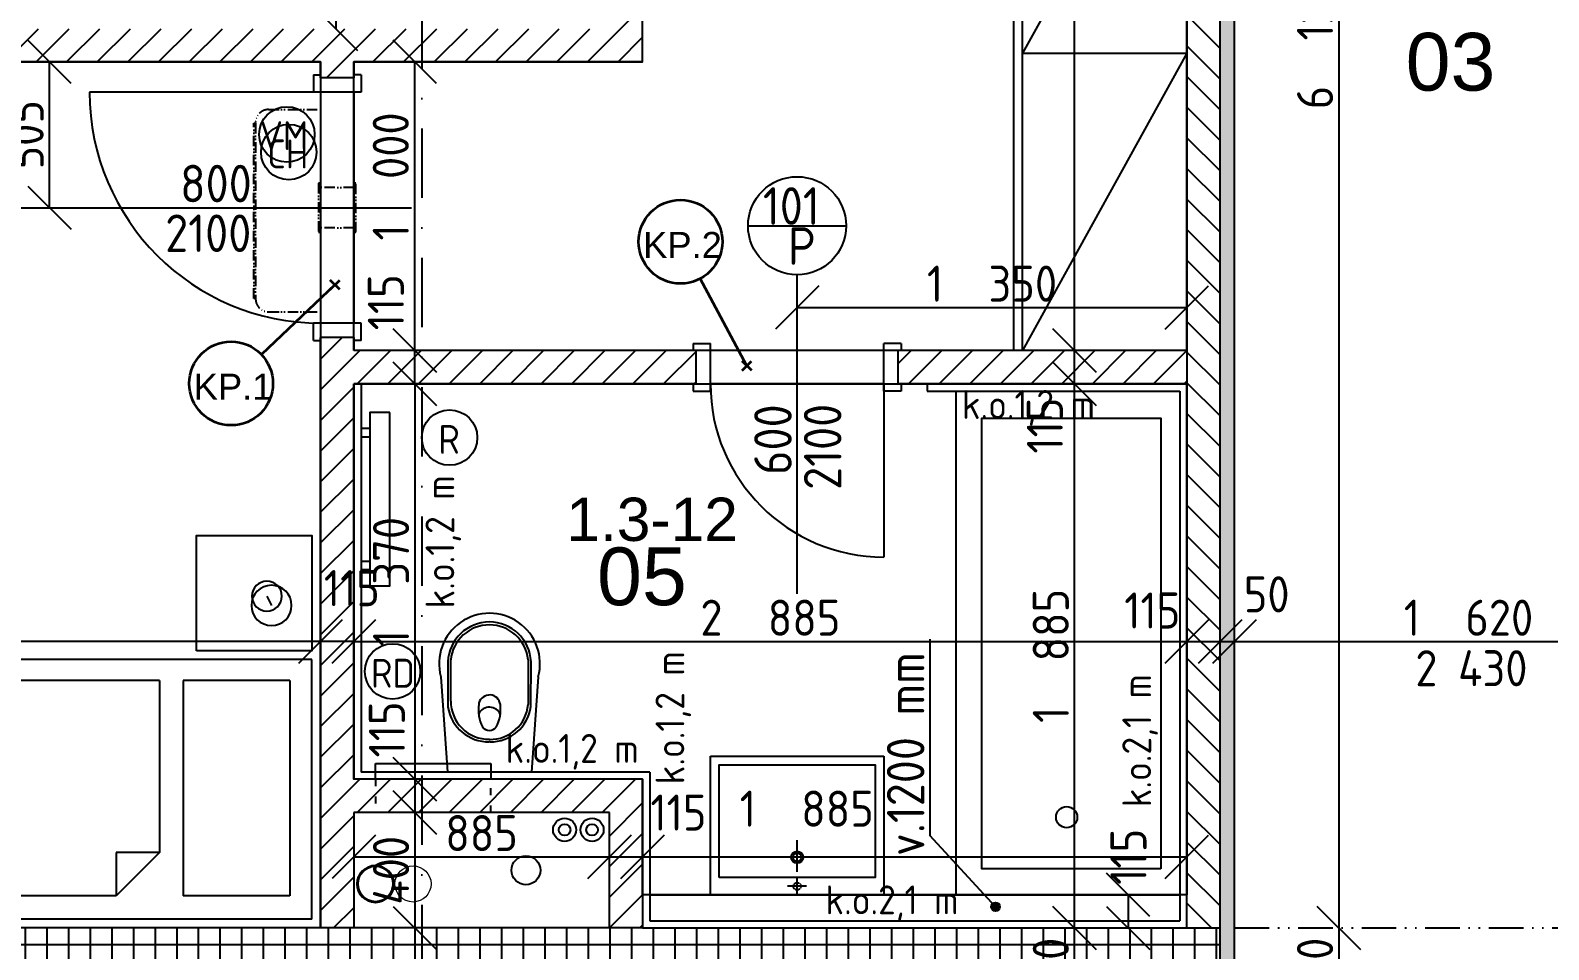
# Model space of a CAD drawing. Extents: x 4511820 to 5180432, y -1526536 to -944957.
# Drawn here: x 5099443 to 5104700, y -1305740 to -1302556 of the extents above; entities that cross this region are included whole.
import ezdxf

# ---------------------------------------------------------------- set-up
doc = ezdxf.new("R2010")
doc.units = 0
doc.header["$MEASUREMENT"] = 0
for name, pattern in [('ACAD_ISO03W100', [30, 12, -18]), ('ACAD_ISO12W100', [22, 12, -3, 0.5, -3, 0.5, -3]), ('BODKOCIARKOVANA_3', [5.6, 3, -1.3, 0, -1.3]), ('DASHED', [0.75, 0.5, -0.25])]:
    doc.linetypes.add(name, pattern=pattern)
doc.layers.get('0').update_dxf_attribs({"linetype": 'CONTINUOUS'})
doc.layers.get('Defpoints').update_dxf_attribs({"color": 61, "linetype": 'CONTINUOUS'})
for name, color, linetype in [('DVERE', 45, 'CONTINUOUS'), ('KÓTY', 4, 'CONTINUOUS'), ('MÚRY', 1, 'CONTINUOUS'), ('osi', 253, 'CONTINUOUS'), ('Plochy', 41, 'CONTINUOUS'), ('POPIS', 7, 'CONTINUOUS'), ('TENKÁ', 7, 'CONTINUOUS'), ('tzb', 153, 'CONTINUOUS'), ('Z-Kúrenie', 101, 'CONTINUOUS'), ('ZARIADENIE', 47, 'CONTINUOUS'), ('ZARIADOVACIE', 144, 'CONTINUOUS'), ('ZZ-chladenie', 133, 'CONTINUOUS'), ('zz-vetr', 52, 'CONTINUOUS'), ('ŠRAFY', 82, 'CONTINUOUS')]:
    doc.layers.add(name, color=color, linetype=linetype)
for name, color, linetype, lineweight in [('preklady', 74, 'CONTINUOUS', 35), ('zz-kanal-daždová', 136, 'CONTINUOUS', 40), ('zz-kanal-splaskova', 37, 'CONTINUOUS', 18)]:
    doc.layers.add(name, color=color, linetype=linetype, lineweight=lineweight)
doc.styles.add('ARIAL', font='arial.ttf')
doc.styles.add('STYLE1', font='isocp.shx')
doc.dimstyles.new('STANDARD-50', dxfattribs={"dimtxt": 125, "dimasz": 150, "dimexe": 10, "dimexo": 200, "dimgap": 20, "dimtad": 1, "dimdsep": 46, "dimlunit": 6, "dimtxsty": 'STYLE1', "dimblk1": 'OBLIQUE', "dimblk2": 'OBLIQUE', "dimsah": 1, "dimcen": 2.5, "dimse1": 1, "dimse2": 1, "dimadec": 0, "dimazin": 0, "dimtfac": 1, "dimtmove": 1, "dimatfit": 3, "dimldrblk": 'OBLIQUE', "dimfxl": 1, "dimtolj": 1, "dimtzin": 0, "dimarcsym": 0})
pattern_1 = [(45, (515270.5, 128041), (-53.0330086, 53.0330086), [])]

# ---------------------------------------------------------------- blocks, each defined once
blk = doc.blocks.new('JEDNOPOSTEL')
at = {"layer": 'ZARIADENIE', "ltscale": 0.25}
for p, q in [((4449069, -1322230.2), (4447069, -1322230.2)), ((4447069, -1323130.2), (4447069, -1322230.2)), ((4449069, -1322230.2), (4449069, -1323130.2)), ((4449069, -1323130.2), (4447069, -1323130.2)), ((4448913, -1323349.6), (4448929.1, -1323317.4))]:
    blk.add_line(p, q, dxfattribs=at)
at = {"layer": 'ZARIADENIE', "color": 76, "ltscale": 0.25}
for p, q in [((4448390.6, -1322311.3), (4447130.6, -1322311.3)), ((4447130.6, -1323056.9), (4447130.6, -1322311.3)), ((4448540.6, -1322461.3), (4448390.6, -1322311.3)), ((4448390.6, -1322461.3), (4448390.6, -1322311.3)), ((4448992.6, -1322311.3), (4448623.3, -1322311.3)), ((4448623.3, -1323056.9), (4448623.3, -1322311.3)), ((4448992.6, -1323056.9), (4448992.6, -1322311.3)), ((4448540.6, -1322461.3), (4448390.6, -1322461.3)), ((4448540.6, -1323056.9), (4448540.6, -1322461.3)), ((4448540.6, -1323056.9), (4447130.6, -1323056.9)), ((4448992.6, -1323056.9), (4448623.3, -1323056.9))]:
    blk.add_line(p, q, dxfattribs=at)
at = {"layer": 'ZARIADENIE'}
blk.add_lwpolyline([(4448669, -1323160.2), (4448669, -1323560.2), (4449069, -1323560.2), (4449069, -1323160.2)], close=True, dxfattribs=at)
at = {"layer": 'ZARIADENIE', "ltscale": 0.25}
for centre, radius in [((4448929.1, -1323317.4), 69.7), ((4448913, -1323349.6), 51.9)]:
    blk.add_circle(centre, radius, dxfattribs=at)
blk = doc.blocks.new('_OBLIQUE')
at = {"color": 0, "linetype": 'ByBlock'}
blk.add_line((-0.5, -0.5), (0.5, 0.5), dxfattribs=at)
blk = doc.blocks.new('*D24910')
at = {"layer": 'Defpoints', "color": 0}
for p in [(5103058.5, -1305665.2), (5103058.5, -1305665.2), (5103058.5, -1305965.2)]:
    blk.add_point(p, dxfattribs=at)
at = {"layer": 'KÓTY', "color": 0, "lineweight": -2}
blk.add_line((5103058.5, -1305965.2), (5103058.5, -1305665.2), dxfattribs=at)
at = {"layer": 'KÓTY', "color": 0, "linetype": 'ByBlock', "lineweight": -2, "xscale": 150, "yscale": 150, "zscale": 150}
for p, rotation in [((5103058.5, -1305665.2), 90), ((5103058.5, -1305965.2), 270)]:
    blk.add_blockref('_OBLIQUE', p, dxfattribs=dict(at, rotation=rotation))
at = {"layer": 'KÓTY', "color": 0, "insert": (5102976, -1305815.2), "char_height": 125, "attachment_point": 5, "rotation": 90, "style": 'STYLE1'}
blk.add_mtext('\\A1;300', dxfattribs=at)
blk = doc.blocks.new('*D24911')
at = {"layer": 'Defpoints', "color": 0}
for p in [(5103058.5, -1303780.2), (5103058.5, -1303780.2), (5103058.5, -1305665.2)]:
    blk.add_point(p, dxfattribs=at)
at = {"layer": 'KÓTY', "color": 0, "lineweight": -2}
blk.add_line((5103058.5, -1305665.2), (5103058.5, -1303780.2), dxfattribs=at)
at = {"layer": 'KÓTY', "color": 0, "linetype": 'ByBlock', "lineweight": -2, "xscale": 150, "yscale": 150, "zscale": 150}
for p, rotation in [((5103058.5, -1303780.2), 90), ((5103058.5, -1305665.2), 270)]:
    blk.add_blockref('_OBLIQUE', p, dxfattribs=dict(at, rotation=rotation))
at = {"layer": 'KÓTY', "color": 0, "insert": (5102976, -1304722.7), "char_height": 125, "attachment_point": 5, "rotation": 90, "style": 'STYLE1'}
blk.add_mtext('\\A1;1ﾠ885', dxfattribs=at)
blk = doc.blocks.new('*D24912')
at = {"layer": 'Defpoints', "color": 0}
for p in [(5103058.5, -1303665.2), (5103058.5, -1303665.2), (5103058.5, -1303780.2)]:
    blk.add_point(p, dxfattribs=at)
at = {"layer": 'KÓTY', "color": 0, "lineweight": -2}
blk.add_line((5103058.5, -1303780.2), (5103058.5, -1303665.2), dxfattribs=at)
at = {"layer": 'KÓTY', "color": 0, "linetype": 'ByBlock', "lineweight": -2, "xscale": 150, "yscale": 150, "zscale": 150}
for p, rotation in [((5103058.5, -1303665.2), 90), ((5103058.5, -1303780.2), 270)]:
    blk.add_blockref('_OBLIQUE', p, dxfattribs=dict(at, rotation=rotation))
at = {"layer": 'KÓTY', "color": 0, "insert": (5102955.5, -1303925), "char_height": 125, "attachment_point": 5, "rotation": 90, "style": 'STYLE1'}
blk.add_mtext('\\A1;115', dxfattribs=at)
blk = doc.blocks.new('*D24913')
at = {"layer": 'Defpoints', "color": 0}
for p in [(5103058.5, -1299545.2), (5103058.5, -1299545.2), (5103058.5, -1303665.2)]:
    blk.add_point(p, dxfattribs=at)
at = {"layer": 'KÓTY', "color": 0, "lineweight": -2}
blk.add_line((5103058.5, -1303665.2), (5103058.5, -1299545.2), dxfattribs=at)
at = {"layer": 'KÓTY', "color": 0, "linetype": 'ByBlock', "lineweight": -2, "xscale": 150, "yscale": 150, "zscale": 150}
for p, rotation in [((5103058.5, -1299545.2), 90), ((5103058.5, -1303665.2), 270)]:
    blk.add_blockref('_OBLIQUE', p, dxfattribs=dict(at, rotation=rotation))
at = {"layer": 'KÓTY', "color": 0, "insert": (5102976, -1301605.2), "char_height": 125, "attachment_point": 5, "rotation": 90, "style": 'STYLE1'}
blk.add_mtext('\\A1;4ﾠ120', dxfattribs=at)
blk = doc.blocks.new('*D24939')
at = {"layer": 'Defpoints', "color": 0}
for p in [(5099359.5, -1302665.2), (5099508.5, -1302665.2), (5099359.5, -1303170.2)]:
    blk.add_point(p, dxfattribs=at)
at = {"layer": 'KÓTY', "color": 0, "lineweight": -2}
blk.add_line((5099508.5, -1303170.2), (5099508.5, -1302665.2), dxfattribs=at)
at = {"layer": 'KÓTY', "color": 0, "linetype": 'ByBlock', "lineweight": -2, "xscale": 150, "yscale": 150, "zscale": 150}
for p, rotation in [((5099508.5, -1302665.2), 90), ((5099508.5, -1303170.2), 270)]:
    blk.add_blockref('_OBLIQUE', p, dxfattribs=dict(at, rotation=rotation))
at = {"layer": 'KÓTY', "color": 0, "insert": (5099426, -1302917.7), "char_height": 125, "attachment_point": 5, "rotation": 90, "style": 'STYLE1'}
blk.add_mtext('\\A1;505', dxfattribs=at)
blk = doc.blocks.new('*D24941')
at = {"layer": 'Defpoints', "color": 0}
for p in [(5102097.5, -1303402.9), (5103447.5, -1303448.4), (5103447.5, -1303516)]:
    blk.add_point(p, dxfattribs=at)
at = {"layer": 'KÓTY', "color": 0, "lineweight": -2}
blk.add_line((5102097.5, -1303516), (5103447.5, -1303516), dxfattribs=at)
at = {"layer": 'KÓTY', "color": 0, "linetype": 'ByBlock', "lineweight": -2, "xscale": 150, "yscale": 150, "zscale": 150, "rotation": 180}
blk.add_blockref('_OBLIQUE', (5102097.5, -1303516), dxfattribs=at)
at = {"layer": 'KÓTY', "color": 0, "linetype": 'ByBlock', "lineweight": -2, "xscale": 150, "yscale": 150, "zscale": 150}
blk.add_blockref('_OBLIQUE', (5103447.5, -1303516), dxfattribs=at)
at = {"layer": 'KÓTY', "color": 0, "insert": (5102772.5, -1303433.5), "char_height": 125, "attachment_point": 5, "style": 'STYLE1'}
blk.add_mtext('\\A1;1ﾠ350', dxfattribs=at)
blk = doc.blocks.new('*D24942')
at = {"layer": 'Defpoints', "color": 0}
for p in [(5100562.5, -1305265.2), (5100562.5, -1305665.2), (5100774, -1305665.2)]:
    blk.add_point(p, dxfattribs=at)
at = {"layer": 'KÓTY', "color": 0, "lineweight": -2}
blk.add_line((5100774, -1305265.2), (5100774, -1305665.2), dxfattribs=at)
at = {"layer": 'KÓTY', "color": 0, "linetype": 'ByBlock', "lineweight": -2, "xscale": 150, "yscale": 150, "zscale": 150}
for p, rotation in [((5100774, -1305265.2), 90), ((5100774, -1305665.2), 270)]:
    blk.add_blockref('_OBLIQUE', p, dxfattribs=dict(at, rotation=rotation))
at = {"layer": 'KÓTY', "color": 0, "insert": (5100691.5, -1305465.2), "char_height": 125, "attachment_point": 5, "rotation": 90, "style": 'STYLE1'}
blk.add_mtext('\\A1;400', dxfattribs=at)
blk = doc.blocks.new('*D24943')
at = {"layer": 'Defpoints', "color": 0}
for p in [(5100562.5, -1305150.2), (5100562.5, -1305265.2), (5100774, -1305265.2)]:
    blk.add_point(p, dxfattribs=at)
at = {"layer": 'KÓTY', "color": 0, "lineweight": -2}
blk.add_line((5100774, -1305150.2), (5100774, -1305265.2), dxfattribs=at)
at = {"layer": 'KÓTY', "color": 0, "linetype": 'ByBlock', "lineweight": -2, "xscale": 150, "yscale": 150, "zscale": 150}
for p, rotation in [((5100774, -1305150.2), 90), ((5100774, -1305265.2), 270)]:
    blk.add_blockref('_OBLIQUE', p, dxfattribs=dict(at, rotation=rotation))
at = {"layer": 'KÓTY', "color": 0, "insert": (5100677, -1304977.5), "char_height": 125, "attachment_point": 5, "rotation": 90, "style": 'STYLE1'}
blk.add_mtext('\\A1;115', dxfattribs=at)
blk = doc.blocks.new('*D24944')
at = {"layer": 'Defpoints', "color": 0}
for p in [(5100562.5, -1303780.2), (5100562.5, -1305150.2), (5100774, -1305150.2)]:
    blk.add_point(p, dxfattribs=at)
at = {"layer": 'KÓTY', "color": 0, "lineweight": -2}
blk.add_line((5100774, -1303780.2), (5100774, -1305150.2), dxfattribs=at)
at = {"layer": 'KÓTY', "color": 0, "linetype": 'ByBlock', "lineweight": -2, "xscale": 150, "yscale": 150, "zscale": 150}
for p, rotation in [((5100774, -1303780.2), 90), ((5100774, -1305150.2), 270)]:
    blk.add_blockref('_OBLIQUE', p, dxfattribs=dict(at, rotation=rotation))
at = {"layer": 'KÓTY', "color": 0, "insert": (5100691.5, -1304465.2), "char_height": 125, "attachment_point": 5, "rotation": 90, "style": 'STYLE1'}
blk.add_mtext('\\A1;1ﾠ370', dxfattribs=at)
blk = doc.blocks.new('*D24945')
at = {"layer": 'Defpoints', "color": 0}
for p in [(5100774, -1303665.2), (5100774, -1303665.2), (5100774, -1303780.2)]:
    blk.add_point(p, dxfattribs=at)
at = {"layer": 'KÓTY', "color": 0, "lineweight": -2}
blk.add_line((5100774, -1303780.2), (5100774, -1303665.2), dxfattribs=at)
at = {"layer": 'KÓTY', "color": 0, "linetype": 'ByBlock', "lineweight": -2, "xscale": 150, "yscale": 150, "zscale": 150}
for p, rotation in [((5100774, -1303665.2), 90), ((5100774, -1303780.2), 270)]:
    blk.add_blockref('_OBLIQUE', p, dxfattribs=dict(at, rotation=rotation))
at = {"layer": 'KÓTY', "color": 0, "insert": (5100673.5, -1303498), "char_height": 125, "attachment_point": 5, "rotation": 90, "style": 'STYLE1'}
blk.add_mtext('\\A1;115', dxfattribs=at)
blk = doc.blocks.new('*D24946')
at = {"layer": 'Defpoints', "color": 0}
for p in [(5100774, -1302665.2), (5101155, -1302665.2), (5101155, -1303665.2)]:
    blk.add_point(p, dxfattribs=at)
at = {"layer": 'KÓTY', "color": 0, "lineweight": -2}
blk.add_line((5100774, -1303665.2), (5100774, -1302665.2), dxfattribs=at)
at = {"layer": 'KÓTY', "color": 0, "linetype": 'ByBlock', "lineweight": -2, "xscale": 150, "yscale": 150, "zscale": 150}
for p, rotation in [((5100774, -1302665.2), 90), ((5100774, -1303665.2), 270)]:
    blk.add_blockref('_OBLIQUE', p, dxfattribs=dict(at, rotation=rotation))
at = {"layer": 'KÓTY', "color": 0, "insert": (5100690.5, -1303062), "char_height": 125, "attachment_point": 5, "rotation": 90, "style": 'STYLE1'}
blk.add_mtext('\\A1;1ﾠ000', dxfattribs=at)
blk = doc.blocks.new('*D24947')
at = {"layer": 'Defpoints', "color": 0}
for p in [(5103464.5, -1305550.2), (5103243.5, -1305665.2), (5103464.5, -1305665.2)]:
    blk.add_point(p, dxfattribs=at)
at = {"layer": 'KÓTY', "color": 0, "lineweight": -2}
blk.add_line((5103243.5, -1305550.2), (5103243.5, -1305665.2), dxfattribs=at)
at = {"layer": 'KÓTY', "color": 0, "linetype": 'ByBlock', "lineweight": -2, "xscale": 150, "yscale": 150, "zscale": 150}
for p, rotation in [((5103243.5, -1305550.2), 90), ((5103243.5, -1305665.2), 270)]:
    blk.add_blockref('_OBLIQUE', p, dxfattribs=dict(at, rotation=rotation))
at = {"layer": 'KÓTY', "color": 0, "insert": (5103245, -1305418.5), "char_height": 125, "attachment_point": 5, "rotation": 90, "style": 'STYLE1'}
blk.add_mtext('\\A1;115', dxfattribs=at)
blk = doc.blocks.new('*D24948')
at = {"layer": 'Defpoints', "color": 0}
for p in [(5103447.5, -1304673), (5100562.5, -1305150.2), (5103447.5, -1305150.2)]:
    blk.add_point(p, dxfattribs=at)
at = {"layer": 'KÓTY', "color": 0, "lineweight": -2}
blk.add_line((5100562.5, -1304673), (5103447.5, -1304673), dxfattribs=at)
at = {"layer": 'KÓTY', "color": 0, "linetype": 'ByBlock', "lineweight": -2, "xscale": 150, "yscale": 150, "zscale": 150, "rotation": 180}
blk.add_blockref('_OBLIQUE', (5100562.5, -1304673), dxfattribs=at)
at = {"layer": 'KÓTY', "color": 0, "linetype": 'ByBlock', "lineweight": -2, "xscale": 150, "yscale": 150, "zscale": 150}
blk.add_blockref('_OBLIQUE', (5103447.5, -1304673), dxfattribs=at)
at = {"layer": 'KÓTY', "color": 0, "insert": (5102005, -1304590.5), "char_height": 125, "attachment_point": 5, "style": 'STYLE1'}
blk.add_mtext('\\A1;2ﾠ885', dxfattribs=at)
blk = doc.blocks.new('*D24949')
at = {"layer": 'Defpoints', "color": 0}
for p in [(5100447.5, -1304673), (5100447.5, -1304673), (5100562.5, -1304673)]:
    blk.add_point(p, dxfattribs=at)
at = {"layer": 'KÓTY', "color": 0, "lineweight": -2}
blk.add_line((5100562.5, -1304673), (5100447.5, -1304673), dxfattribs=at)
at = {"layer": 'KÓTY', "color": 0, "linetype": 'ByBlock', "lineweight": -2, "xscale": 150, "yscale": 150, "zscale": 150, "rotation": 180}
blk.add_blockref('_OBLIQUE', (5100447.5, -1304673), dxfattribs=at)
at = {"layer": 'KÓTY', "color": 0, "linetype": 'ByBlock', "lineweight": -2, "xscale": 150, "yscale": 150, "zscale": 150}
blk.add_blockref('_OBLIQUE', (5100562.5, -1304673), dxfattribs=at)
at = {"layer": 'KÓTY', "color": 0, "insert": (5100555.8, -1304488), "char_height": 125, "attachment_point": 5, "style": 'STYLE1'}
blk.add_mtext('\\A1;115', dxfattribs=at)
blk = doc.blocks.new('*D24950')
at = {"layer": 'Defpoints', "color": 0}
for p in [(5096312.5, -1304673), (5096312.5, -1305665.2), (5100447.5, -1305665.2)]:
    blk.add_point(p, dxfattribs=at)
at = {"layer": 'KÓTY', "color": 0, "lineweight": -2}
blk.add_line((5100447.5, -1304673), (5096312.5, -1304673), dxfattribs=at)
at = {"layer": 'KÓTY', "color": 0, "linetype": 'ByBlock', "lineweight": -2, "xscale": 150, "yscale": 150, "zscale": 150, "rotation": 180}
blk.add_blockref('_OBLIQUE', (5096312.5, -1304673), dxfattribs=at)
at = {"layer": 'KÓTY', "color": 0, "linetype": 'ByBlock', "lineweight": -2, "xscale": 150, "yscale": 150, "zscale": 150}
blk.add_blockref('_OBLIQUE', (5100447.5, -1304673), dxfattribs=at)
at = {"layer": 'KÓTY', "color": 0, "insert": (5098290, -1304573.5), "char_height": 125, "attachment_point": 5, "style": 'STYLE1'}
blk.add_mtext('\\A1;4ﾠ135', dxfattribs=at)
blk = doc.blocks.new('*D24951')
at = {"layer": 'Defpoints', "color": 0}
for p in [(5103447.5, -1304673), (5103562.5, -1304673), (5103562.5, -1304673)]:
    blk.add_point(p, dxfattribs=at)
at = {"layer": 'KÓTY', "color": 0, "lineweight": -2}
blk.add_line((5103447.5, -1304673), (5103562.5, -1304673), dxfattribs=at)
at = {"layer": 'KÓTY', "color": 0, "linetype": 'ByBlock', "lineweight": -2, "xscale": 150, "yscale": 150, "zscale": 150, "rotation": 180}
blk.add_blockref('_OBLIQUE', (5103447.5, -1304673), dxfattribs=at)
at = {"layer": 'KÓTY', "color": 0, "linetype": 'ByBlock', "lineweight": -2, "xscale": 150, "yscale": 150, "zscale": 150}
blk.add_blockref('_OBLIQUE', (5103562.5, -1304673), dxfattribs=at)
at = {"layer": 'KÓTY', "color": 0, "insert": (5103327.5, -1304565.5), "char_height": 125, "attachment_point": 5, "style": 'STYLE1'}
blk.add_mtext('\\A1;115', dxfattribs=at)
blk = doc.blocks.new('*D24952')
at = {"layer": 'Defpoints', "color": 0}
for p in [(5103562.5, -1304673), (5103612.5, -1304673), (5103612.5, -1304673)]:
    blk.add_point(p, dxfattribs=at)
at = {"layer": 'KÓTY', "color": 0, "lineweight": -2}
blk.add_line((5103562.5, -1304673), (5103612.5, -1304673), dxfattribs=at)
at = {"layer": 'KÓTY', "color": 0, "linetype": 'ByBlock', "lineweight": -2, "xscale": 150, "yscale": 150, "zscale": 150, "rotation": 180}
blk.add_blockref('_OBLIQUE', (5103562.5, -1304673), dxfattribs=at)
at = {"layer": 'KÓTY', "color": 0, "linetype": 'ByBlock', "lineweight": -2, "xscale": 150, "yscale": 150, "zscale": 150}
blk.add_blockref('_OBLIQUE', (5103612.5, -1304673), dxfattribs=at)
at = {"layer": 'KÓTY', "color": 0, "insert": (5103723.5, -1304509.5), "char_height": 125, "attachment_point": 5, "style": 'STYLE1'}
blk.add_mtext('\\A1;50', dxfattribs=at)
blk = doc.blocks.new('*D24953')
at = {"layer": 'Defpoints', "color": 0}
for p in [(5103612.5, -1304673), (5105232.5, -1304673), (5105232.5, -1304673)]:
    blk.add_point(p, dxfattribs=at)
at = {"layer": 'KÓTY', "color": 0, "lineweight": -2}
blk.add_line((5103612.5, -1304673), (5105232.5, -1304673), dxfattribs=at)
at = {"layer": 'KÓTY', "color": 0, "linetype": 'ByBlock', "lineweight": -2, "xscale": 150, "yscale": 150, "zscale": 150, "rotation": 180}
blk.add_blockref('_OBLIQUE', (5103612.5, -1304673), dxfattribs=at)
at = {"layer": 'KÓTY', "color": 0, "linetype": 'ByBlock', "lineweight": -2, "xscale": 150, "yscale": 150, "zscale": 150}
blk.add_blockref('_OBLIQUE', (5105232.5, -1304673), dxfattribs=at)
at = {"layer": 'KÓTY', "color": 0, "insert": (5104422.5, -1304590.5), "char_height": 125, "attachment_point": 5, "style": 'STYLE1'}
blk.add_mtext('\\A1;1ﾠ620', dxfattribs=at)
blk = doc.blocks.new('*D24956')
at = {"layer": 'Defpoints', "color": 0}
for p in [(5100562.5, -1305265.2), (5101447.5, -1305265.2), (5101447.5, -1305419)]:
    blk.add_point(p, dxfattribs=at)
at = {"layer": 'KÓTY', "color": 0, "lineweight": -2}
blk.add_line((5100562.5, -1305419), (5101447.5, -1305419), dxfattribs=at)
at = {"layer": 'KÓTY', "color": 0, "linetype": 'ByBlock', "lineweight": -2, "xscale": 150, "yscale": 150, "zscale": 150, "rotation": 180}
blk.add_blockref('_OBLIQUE', (5100562.5, -1305419), dxfattribs=at)
at = {"layer": 'KÓTY', "color": 0, "linetype": 'ByBlock', "lineweight": -2, "xscale": 150, "yscale": 150, "zscale": 150}
blk.add_blockref('_OBLIQUE', (5101447.5, -1305419), dxfattribs=at)
at = {"layer": 'KÓTY', "color": 0, "insert": (5101005, -1305336.5), "char_height": 125, "attachment_point": 5, "style": 'STYLE1'}
blk.add_mtext('\\A1;885', dxfattribs=at)
blk = doc.blocks.new('*D24957')
at = {"layer": 'Defpoints', "color": 0}
for p in [(5101447.5, -1305419), (5101562.5, -1305419), (5101562.5, -1305419)]:
    blk.add_point(p, dxfattribs=at)
at = {"layer": 'KÓTY', "color": 0, "lineweight": -2}
blk.add_line((5101447.5, -1305419), (5101562.5, -1305419), dxfattribs=at)
at = {"layer": 'KÓTY', "color": 0, "linetype": 'ByBlock', "lineweight": -2, "xscale": 150, "yscale": 150, "zscale": 150, "rotation": 180}
blk.add_blockref('_OBLIQUE', (5101447.5, -1305419), dxfattribs=at)
at = {"layer": 'KÓTY', "color": 0, "linetype": 'ByBlock', "lineweight": -2, "xscale": 150, "yscale": 150, "zscale": 150}
blk.add_blockref('_OBLIQUE', (5101562.5, -1305419), dxfattribs=at)
at = {"layer": 'KÓTY', "color": 0, "insert": (5101686.5, -1305265.5), "char_height": 125, "attachment_point": 5, "style": 'STYLE1'}
blk.add_mtext('\\A1;115', dxfattribs=at)
blk = doc.blocks.new('*D24958')
at = {"layer": 'Defpoints', "color": 0}
for p in [(5101562.5, -1305150.2), (5103447.5, -1305150.2), (5103447.5, -1305419)]:
    blk.add_point(p, dxfattribs=at)
at = {"layer": 'KÓTY', "color": 0, "lineweight": -2}
blk.add_line((5101562.5, -1305419), (5103447.5, -1305419), dxfattribs=at)
at = {"layer": 'KÓTY', "color": 0, "linetype": 'ByBlock', "lineweight": -2, "xscale": 150, "yscale": 150, "zscale": 150, "rotation": 180}
blk.add_blockref('_OBLIQUE', (5101562.5, -1305419), dxfattribs=at)
at = {"layer": 'KÓTY', "color": 0, "linetype": 'ByBlock', "lineweight": -2, "xscale": 150, "yscale": 150, "zscale": 150}
blk.add_blockref('_OBLIQUE', (5103447.5, -1305419), dxfattribs=at)
at = {"layer": 'KÓTY', "color": 0, "insert": (5102131, -1305252), "char_height": 125, "attachment_point": 5, "style": 'STYLE1'}
blk.add_mtext('\\A1;1ﾠ885', dxfattribs=at)
blk = doc.blocks.new('*D24970')
at = {"layer": 'Defpoints', "color": 0}
for p in [(5100359.5, -1301465.2), (5100359.5, -1302550.2), (5100500.5, -1302550.2)]:
    blk.add_point(p, dxfattribs=at)
at = {"layer": 'KÓTY', "color": 0, "lineweight": -2}
blk.add_line((5100500.5, -1301465.2), (5100500.5, -1302550.2), dxfattribs=at)
at = {"layer": 'KÓTY', "color": 0, "linetype": 'ByBlock', "lineweight": -2, "xscale": 150, "yscale": 150, "zscale": 150}
for p, rotation in [((5100500.5, -1301465.2), 90), ((5100500.5, -1302550.2), 270)]:
    blk.add_blockref('_OBLIQUE', p, dxfattribs=dict(at, rotation=rotation))
at = {"layer": 'KÓTY', "color": 0, "insert": (5100418, -1302007.7), "char_height": 125, "attachment_point": 5, "rotation": 90, "style": 'STYLE1'}
blk.add_mtext('\\A1;1ﾠ085', dxfattribs=at)
blk = doc.blocks.new('*D24971')
at = {"layer": 'Defpoints', "color": 0}
for p in [(5103612.5, -1299545.2), (5103612.5, -1305665.2), (5103973.5, -1305665.2)]:
    blk.add_point(p, dxfattribs=at)
at = {"layer": 'KÓTY', "color": 0, "lineweight": -2}
blk.add_line((5103973.5, -1299545.2), (5103973.5, -1305665.2), dxfattribs=at)
at = {"layer": 'KÓTY', "color": 0, "linetype": 'ByBlock', "lineweight": -2, "xscale": 150, "yscale": 150, "zscale": 150}
for p, rotation in [((5103973.5, -1299545.2), 90), ((5103973.5, -1305665.2), 270)]:
    blk.add_blockref('_OBLIQUE', p, dxfattribs=dict(at, rotation=rotation))
at = {"layer": 'KÓTY', "color": 0, "insert": (5103891, -1302605.2), "char_height": 125, "attachment_point": 5, "rotation": 90, "style": 'STYLE1'}
blk.add_mtext('\\A1;6ﾠ120', dxfattribs=at)
blk = doc.blocks.new('*D24972')
at = {"layer": 'Defpoints', "color": 0}
for p in [(5103612.5, -1305665.2), (5103612.5, -1305965.2), (5103973.5, -1305965.2)]:
    blk.add_point(p, dxfattribs=at)
at = {"layer": 'KÓTY', "color": 0, "lineweight": -2}
blk.add_line((5103973.5, -1305665.2), (5103973.5, -1305965.2), dxfattribs=at)
at = {"layer": 'KÓTY', "color": 0, "linetype": 'ByBlock', "lineweight": -2, "xscale": 150, "yscale": 150, "zscale": 150}
for p, rotation in [((5103973.5, -1305665.2), 90), ((5103973.5, -1305965.2), 270)]:
    blk.add_blockref('_OBLIQUE', p, dxfattribs=dict(at, rotation=rotation))
at = {"layer": 'KÓTY', "color": 0, "insert": (5103891, -1305815.2), "char_height": 125, "attachment_point": 5, "rotation": 90, "style": 'STYLE1'}
blk.add_mtext('\\A1;300', dxfattribs=at)
blk = doc.blocks.new('chlad2')
at = {"layer": 'ZZ-chladenie', "linetype": 'ACAD_ISO12W100', "ltscale": 3}
for p, q in [((5102412.5, -1105747.3), (5102592.5, -1105747.3)), ((5102412.5, -1106448.4), (5102592.5, -1106448.4))]:
    blk.add_line(p, q, dxfattribs=at)
blk.add_lwpolyline([(5102367.5, -1106402), (5102360.8, -1106402), (5102360.8, -1105794.8), (5102367.5, -1105794.8)], close=True, dxfattribs=at)
for centre, start, end in [((5102412.5, -1105792.3), 90, 180), ((5102412.5, -1106403.4), 180, 270)]:
    blk.add_arc(centre, 45, start, end, dxfattribs=at)

msp = doc.modelspace()

# ---------------------------------------------------------------- hatches: boundary and pattern name
at = {"layer": 'KÓTY'}
h = msp.add_hatch(color=256, dxfattribs=at)
h.dxf.hatch_style = 1
h.paths.add_polyline_path([(5102800, -1305591.5, 0.65381715), (5102774.826, -1305580.478, 1.52947961)])
at = {"layer": 'ŠRAFY', "ltscale": 0.25}
h = msp.add_hatch(dxfattribs=at)
h.set_pattern_fill('ANSI31', color=256, scale=600, angle=90, style=0)
h.set_pattern_definition([(135, (-2973754.684, 350703.926), (-53.0330086, -53.0330086), [])])
h.paths.add_polyline_path([(5103447.5, -1299545.191), (5103447.5, -1303665.191), (5103447.5, -1303780.191), (5103447.5, -1305665.191), (5103562.5, -1305665.191), (5103562.5, -1299545.191)])
at = {"layer": 'ŠRAFY'}
h = msp.add_hatch(dxfattribs=at)
h.set_pattern_fill('DOTS', color=256, scale=250, angle=90)
h.set_pattern_definition([(90, (9e-09, -175781), (-15.625, 7.8125), [0, -15.625])])
h.paths.add_polyline_path([(5103562.5, -1299545.191), (5103562.5, -1305965.191), (5103612.5, -1305965.191), (5103612.5, -1299545.191)])
at = {"layer": 'ŠRAFY', "ltscale": 0.25}
h = msp.add_hatch(dxfattribs=at)
h.set_pattern_fill('ANSI31', color=256, scale=600, style=0)
h.set_pattern_definition(pattern_1)
h.paths.add_polyline_path([(5101447.5, -1302550.191), (5096312.5, -1302550.191), (5096312.5, -1302665.191), (5100447.5, -1302665.191), (5100447.5, -1302710.191), (5100447.5, -1302720.191), (5100562.5, -1302720.191), (5100562.5, -1302710.191), (5100562.5, -1302665.191), (5101562.5, -1302665.191), (5101562.5, -1301925.191), (5101562.5, -1301915.191), (5101447.5, -1301915.191), (5101447.5, -1301925.191)])
h = msp.add_hatch(dxfattribs=at)
h.set_pattern_fill('ANSI31', color=256, scale=600, style=0)
h.set_pattern_definition(pattern_1)
h.paths.add_polyline_path([(5101737.5, -1303780.191), (5101747.5, -1303780.191), (5101747.5, -1303665.191), (5101737.5, -1303665.191), (5100562.5, -1303665.191), (5100562.5, -1303630.191), (5100562.5, -1303620.191), (5100447.5, -1303620.191), (5100447.5, -1303630.191), (5100447.5, -1305665.191), (5100562.5, -1305665.191), (5100562.5, -1305265.191), (5101447.5, -1305265.191), (5101447.5, -1305665.191), (5101562.5, -1305665.191), (5101562.5, -1305550.191), (5101562.5, -1305150.191), (5100562.5, -1305150.191), (5100562.5, -1303780.191), (5100587.5, -1303780.191)])
h = msp.add_hatch(dxfattribs=at)
h.set_pattern_fill('ANSI31', color=256, scale=600, style=0)
h.set_pattern_definition(pattern_1)
h.paths.add_polyline_path([(5102847.5, -1303665.191), (5102457.5, -1303665.191), (5102447.5, -1303665.191), (5102447.5, -1303780.191), (5102457.5, -1303780.191), (5102547.5, -1303780.191), (5103447.5, -1303780.191), (5103447.5, -1303665.191), (5102877.5, -1303665.191)])
h = msp.add_hatch(dxfattribs=at)
h.set_pattern_fill('ANSI37', color=256, scale=600, angle=45)
h.set_pattern_definition([(90, (-3375574.78, 537027.59), (-75, 1e-14), []), (180, (-3375574.78, 537027.59), (-1e-14, -75), [])])
h.paths.add_polyline_path([(5103562.5, -1305665.191), (5103447.5, -1305665.191), (5103422.5, -1305665.191), (5101562.5, -1305665.191), (5101447.5, -1305665.191), (5100562.5, -1305665.191), (5100447.5, -1305665.191), (5096312.5, -1305665.191), (5096312.5, -1305965.191), (5103562.5, -1305965.191)])

# ---------------------------------------------------------------- linework, layer by layer
at = {"layer": 'DVERE', "ltscale": 0.25}
for p, q in [((5100422.5, -1302710.191), (5100422.5, -1302770.191)), ((5100422.5, -1302710.191), (5100447.5, -1302710.191)), ((5100587.5, -1302710.191), (5100562.5, -1302710.191)), ((5100587.5, -1302710.191), (5100587.5, -1302770.191)), ((5100447.5, -1302770.191), (5099647.5, -1302770.191)), ((5100587.5, -1302770.191), (5100422.5, -1302770.191)), ((5100447.5, -1302770.191), (5100447.5, -1303570.191)), ((5100562.5, -1302770.191), (5100562.5, -1303570.191)), ((5099359.5, -1303170.191), (5100762.156, -1303170.191)), ((5101927.5, -1303232.863), (5102267.5, -1303232.863)), ((5102097.5, -1304507.52), (5102097.5, -1303402.863)), ((5100422.5, -1303630.191), (5100422.5, -1303570.191)), ((5100587.5, -1303570.191), (5100422.5, -1303570.191)), ((5100587.5, -1303630.191), (5100587.5, -1303570.191)), ((5100422.5, -1303630.191), (5100447.5, -1303630.191)), ((5100587.5, -1303630.191), (5100562.5, -1303630.191)), ((5101737.5, -1303640.191), (5101797.5, -1303640.191)), ((5101737.5, -1303640.191), (5101737.5, -1303665.191)), ((5101797.5, -1303805.191), (5101797.5, -1303640.191)), ((5102397.5, -1303665.191), (5101797.5, -1303665.191)), ((5102457.5, -1303640.191), (5102397.5, -1303640.191)), ((5102397.5, -1303805.191), (5102397.5, -1303640.191)), ((5102457.5, -1303640.191), (5102457.5, -1303665.191)), ((5101737.5, -1303780.191), (5101737.5, -1303805.191)), ((5101737.5, -1303805.191), (5101797.5, -1303805.191)), ((5102397.5, -1303780.191), (5101797.5, -1303780.191)), ((5102397.5, -1303780.191), (5102397.5, -1304380.191)), ((5102457.5, -1303805.191), (5102397.5, -1303805.191)), ((5102457.5, -1303780.191), (5102457.5, -1303805.191))]:
    msp.add_line(p, q, dxfattribs=at)
msp.add_circle((5102097.5, -1303232.863), 170, dxfattribs=at)
for centre, radius in [((5100447.5, -1302770.191), 800), ((5102397.5, -1303780.191), 600)]:
    msp.add_arc(centre, radius, 180, 270, dxfattribs=at)
at = {"layer": 'KÓTY'}
for p in [(5102557, -1304665), (5102785, -1305591.5)]:
    msp.add_line(p, (5102557, -1305344.5), dxfattribs=at)
msp.add_circle((5102785, -1305591.5), 15, dxfattribs=at)
at = {"layer": 'MÚRY'}
for p, q in [((5103447.5, -1303665.191), (5103447.5, -1299545.191)), ((5103612.5, -1305965.191), (5103612.5, -1299545.191)), ((5100447.5, -1302665.191), (5096312.5, -1302665.191)), ((5101562.5, -1302665.191), (5100562.5, -1302665.191)), ((5103447.5, -1305665.191), (5103447.5, -1303780.191)), ((5101447.5, -1305665.191), (5101447.5, -1305265.191)), ((5100447.5, -1305665.191), (5096312.5, -1305665.191))]:
    msp.add_line(p, q, dxfattribs=at)
at = {"layer": 'MÚRY', "ltscale": 0.25}
for p, q in [((5101562.5, -1302665.191), (5101562.5, -1301915.191)), ((5100447.5, -1302720.191), (5100447.5, -1302665.191)), ((5100562.5, -1302665.191), (5100562.5, -1302720.191)), ((5100562.5, -1302720.191), (5100447.5, -1302720.191)), ((5100447.5, -1305665.191), (5100447.5, -1303620.191)), ((5100562.5, -1303620.191), (5100447.5, -1303620.191)), ((5100562.5, -1303620.191), (5100562.5, -1303665.191)), ((5101747.5, -1303665.191), (5100562.5, -1303665.191)), ((5101747.5, -1303780.191), (5101747.5, -1303665.191)), ((5103447.5, -1303665.191), (5102447.5, -1303665.191)), ((5102447.5, -1303780.191), (5102447.5, -1303665.191)), ((5101747.5, -1303780.191), (5100562.5, -1303780.191)), ((5100562.5, -1303780.191), (5100562.5, -1305150.191)), ((5103447.5, -1303780.191), (5102447.5, -1303780.191)), ((5101562.5, -1305150.191), (5100562.5, -1305150.191)), ((5101562.5, -1305150.191), (5101562.5, -1305665.191)), ((5100562.5, -1305265.191), (5100562.5, -1305665.191)), ((5101447.5, -1305265.191), (5100562.5, -1305265.191)), ((5101447.5, -1305665.191), (5100562.5, -1305665.191)), ((5101562.5, -1305665.191), (5103447.5, -1305665.191))]:
    msp.add_line(p, q, dxfattribs=at)
at = {"layer": 'osi', "linetype": 'BODKOCIARKOVANA_3', "ltscale": 80}
msp.add_line((5100797.5, -1284972.097), (5100797.5, -1316900), dxfattribs=at)
at = {"layer": 'Plochy'}
for points in [[(5100562.5, -1303665.191), (5100562.5, -1302665.191), (5101562.5, -1302665.191), (5101562.5, -1299545.191), (5103447.5, -1299545.191), (5103447.5, -1303665.191)], [(5103612.5, -1299545.191), (5107232.5, -1299545.191), (5107232.5, -1301300.191), (5105232.5, -1301300.191), (5105232.5, -1305965.191), (5103612.5, -1305965.191)], [(5096312.5, -1302665.191), (5100447.5, -1302665.191), (5100447.5, -1305665.191), (5096312.5, -1305665.191)], [(5100562.5, -1303780.191), (5103447.5, -1303780.191), (5103447.5, -1305550.191), (5101562.5, -1305550.191), (5101562.5, -1305150.191), (5100562.5, -1305150.191)]]:
    msp.add_lwpolyline(points, close=True, dxfattribs=at)
at = {"layer": 'preklady'}
for p, q in [((5100497.069, -1303437.431), (5100242.628, -1303679.135)), ((5100480.452, -1303454.048), (5100513.686, -1303420.814)), ((5100513.687, -1303454.049), (5100480.452, -1303420.815)), ((5101923.569, -1303717.931), (5101762.084, -1303415.908)), ((5101906.952, -1303734.548), (5101940.186, -1303701.314)), ((5101940.187, -1303734.549), (5101906.952, -1303701.315))]:
    msp.add_line(p, q, dxfattribs=at)
at = {"layer": 'preklady', "ltscale": 0.25}
for centre in [(5101693.715, -1303288.038), (5100137.5, -1303779)]:
    msp.add_circle(centre, 145, dxfattribs=at)
at = {"layer": 'TENKÁ'}
for p, q in [((5103562.5, -1305965.191), (5103562.5, -1299545.191)), ((5103447.5, -1303665.191), (5103447.5, -1303780.191)), ((5100562.5, -1305665.191), (5100447.5, -1305665.191)), ((5101562.5, -1305665.191), (5101447.5, -1305665.191)), ((5103447.5, -1305665.191), (5103562.5, -1305665.191))]:
    msp.add_line(p, q, dxfattribs=at)
at = {"layer": 'TENKÁ', "ltscale": 0.25}
for p, q in [((5100587.5, -1303780.191), (5100587.5, -1305125.191)), ((5102547.5, -1303780.191), (5102547.5, -1303805.191)), ((5102547.5, -1303805.191), (5103422.5, -1303805.191)), ((5102647.5, -1303805.191), (5102647.5, -1305550.191)), ((5103422.5, -1303805.191), (5103422.5, -1305640.191)), ((5101587.5, -1305125.191), (5100587.5, -1305125.191)), ((5101587.5, -1305125.191), (5101587.5, -1305640.191)), ((5101587.5, -1305550.191), (5103422.5, -1305550.191)), ((5101587.5, -1305640.191), (5103422.5, -1305640.191))]:
    msp.add_line(p, q, dxfattribs=at)
at = {"layer": 'TENKÁ', "linetype": 'ACAD_ISO12W100', "ltscale": 10}
msp.add_line((5103612.5, -1305665.191), (5105232.5, -1305665.191), dxfattribs=at)
at = {"layer": 'tzb'}
for p, q in [((5100637.5, -1305150.191), (5100637.5, -1305095.191)), ((5100637.5, -1305095.191), (5101037.5, -1305095.191)), ((5101037.5, -1305095.191), (5101037.5, -1305150.191))]:
    msp.add_line(p, q, dxfattribs=at)
at = {"layer": 'tzb', "linetype": 'ACAD_ISO03W100', "ltscale": 2}
for p, q in [((5100637.5, -1305150.191), (5100637.5, -1305265.191)), ((5101037.5, -1305265.191), (5101037.5, -1305150.191))]:
    msp.add_line(p, q, dxfattribs=at)
at = {"layer": 'tzb'}
msp.add_circle((5100696.642, -1304776.449), 96, dxfattribs=at)
at = {"layer": 'Z-Kúrenie', "linetype": 'Continuous'}
for p, q in [((5100617.5, -1303935.191), (5100587.5, -1303935.191)), ((5100617.5, -1303965.191), (5100587.5, -1303965.191)), ((5100617.5, -1304395.191), (5100587.5, -1304395.191)), ((5100617.5, -1304425.191), (5100587.5, -1304425.191))]:
    msp.add_line(p, q, dxfattribs=at)
msp.add_lwpolyline([(5100687.5, -1303880.191), (5100617.5, -1303880.191), (5100617.5, -1304480.191), (5100687.5, -1304480.191)], close=True, dxfattribs=at)
msp.add_circle((5100893.966, -1303966.474), 96, dxfattribs=at)
at = {"layer": 'Z-Kúrenie'}
for centre, radius in [((5101292.5, -1305325.191), 40), ((5101387.5, -1305325.191), 40), ((5101292.5, -1305325.191), 20), ((5101387.5, -1305325.191), 20)]:
    msp.add_circle(centre, radius, dxfattribs=at)
at = {"layer": 'ZARIADENIE', "ltscale": 0.25}
for p, q in [((5102847.5, -1303665.191), (5102847.5, -1299545.191)), ((5102877.5, -1303665.191), (5102877.5, -1299545.191))]:
    msp.add_line(p, q, dxfattribs=at)
at = {"layer": 'ZARIADENIE'}
for p, q in [((5103447.5, -1301605.191), (5102877.5, -1302635.191)), ((5102877.5, -1302635.191), (5103447.5, -1302635.191)), ((5103447.5, -1302635.191), (5102877.5, -1303665.191))]:
    msp.add_line(p, q, dxfattribs=at)
at = {"layer": 'ZARIADOVACIE'}
for p, q in [((5100888.282, -1304742.902), (5100888.282, -1304900.311)), ((5100898.137, -1304879.549), (5100898.137, -1304736.728)), ((5101166.147, -1304736.728), (5101166.147, -1304891.389)), ((5101175.045, -1304898.057), (5101176.171, -1304742.902)), ((5100863.687, -1304795.192), (5100886.763, -1305125.191)), ((5101201.313, -1304795.193), (5101178.237, -1305125.191))]:
    msp.add_line(p, q, dxfattribs=at)
at = {"layer": 'ZARIADOVACIE', "linetype": 'Continuous'}
for p, q in [((5100995.936, -1304886.194), (5100995.774, -1304889.903)), ((5101034.199, -1305020.312), (5101031.382, -1305020.875)), ((5101032.5, -1305012.223), (5101031.604, -1305011.401))]:
    msp.add_line(p, q, dxfattribs=at)
at = {"layer": 'ZARIADOVACIE', "ltscale": 0.25}
for p, q in [((5101797.5, -1305550.191), (5101797.5, -1305070.191)), ((5101797.5, -1305070.191), (5102397.5, -1305070.191)), ((5102397.5, -1305070.191), (5102397.5, -1305550.191))]:
    msp.add_line(p, q, dxfattribs=at)
at = {"layer": 'ZARIADOVACIE', "linetype": 'DASHED'}
for p, q in [((5102097.5, -1305471.085), (5102097.5, -1305361.54)), ((5102160.488, -1305420.42), (5102029.035, -1305420.42)), ((5102097.5, -1305545.49), (5102097.5, -1305493.457)), ((5102130.363, -1305520.843), (5102064.637, -1305520.843))]:
    msp.add_line(p, q, dxfattribs=at)
at = {"layer": 'ZARIADOVACIE', "ltscale": 0.25}
for points in [[(5103357.5, -1305459.719), (5102737.5, -1305459.719), (5102737.5, -1303899.719), (5103357.5, -1303899.719)], [(5101827.5, -1305490.191), (5101827.5, -1305100.191), (5102367.5, -1305100.191), (5102367.5, -1305490.191)], [(5101827.5, -1305490.191), (5101827.5, -1305100.191), (5102367.5, -1305100.191), (5102367.5, -1305490.191)]]:
    msp.add_lwpolyline(points, close=True, dxfattribs=at)
msp.add_circle((5103031.01, -1305281.496), 36.624, dxfattribs=at)
at = {"layer": 'ZARIADOVACIE', "linetype": 'Continuous'}
for centre, radius in [((5102097.773, -1305420.153), 20.877), ((5102097.5, -1305420.42), 14.781)]:
    msp.add_circle(centre, radius, dxfattribs=at)
at = {"layer": 'ZARIADOVACIE', "linetype": 'DASHED'}
msp.add_circle((5102097.814, -1305520.843), 12.931, dxfattribs=at)
at = {"layer": 'ZARIADOVACIE', "linetype": 'Continuous'}
for centre, radius, start, end in [((5101032.5, -1304749.96), 174.768, 344.999903, 194.999834), ((5101032.227, -1304749.276), 144.085, 2.535471, 177.464529), ((5101032.142, -1304749.836), 134.645, 5.586614, 174.413386), ((5101030.02, -1304879.528), 131.883, 180.009129, 270.688221), ((5101032.5, -1304895.879), 37.825, 6.725682, 165.163801), ((5101031.063, -1304876.048), 144.828, 189.644186, 270.125906), ((5101132.613, -1304909.283), 138.205, 171.939221, 205.522023), ((5101031.932, -1304941.594), 41.261, 23.590956, 153.232972), ((5101033.431, -1304878.926), 133.3, 269.600093, 354.635422), ((5101035.552, -1304879.611), 140.707, 269.449007, 352.467037), ((5100936.726, -1304907.274), 134.275, 332.591351, 6.76835), ((5101032.004, -1304951.483), 29.701, 215.733795, 323.655963)]:
    msp.add_arc(centre, radius, start, end, dxfattribs=at)
at = {"layer": 'ZZ-chladenie'}
msp.add_circle((5100337.243, -1302977.768), 96, dxfattribs=at)
at = {"layer": 'zz-kanal-daždová'}
msp.add_circle((5100637.5, -1305512.691), 62.5, dxfattribs=at)
at = {"layer": 'zz-kanal-splaskova'}
msp.add_circle((5100767.5, -1305512.691), 62.5, dxfattribs=at)
at = {"layer": 'zz-vetr', "linetype": 'ACAD_ISO12W100', "lineweight": -2, "ltscale": 3}
for p, q in [((5100562.5, -1303100.191), (5100447.5, -1303100.191)), ((5100562.5, -1303240.191), (5100447.5, -1303240.191))]:
    msp.add_line(p, q, dxfattribs=at)
for points in [[(5100440.5, -1303255.191), (5100447.5, -1303255.191), (5100447.5, -1303085.191), (5100440.5, -1303085.191)], [(5100562.5, -1303255.191), (5100569.5, -1303255.191), (5100569.5, -1303085.191), (5100562.5, -1303085.191)]]:
    msp.add_lwpolyline(points, close=True, dxfattribs=at)
at = {"layer": 'zz-vetr'}
for centre, radius in [((5100330.623, -1302916.621), 96), ((5101158.585, -1305465.191), 50)]:
    msp.add_circle(centre, radius, dxfattribs=at)

# ---------------------------------------------------------------- block references
at = {"layer": 'ZARIADENIE', "color": 2, "xscale": -1, "rotation": 180}
msp.add_blockref('JEDNOPOSTEL', (651348.5, -2627865.383), dxfattribs=at)
at = {"layer": 'ZZ-chladenie'}
msp.add_blockref('chlad2', (-2145, -197082.886), dxfattribs=at)

# ---------------------------------------------------------------- texts
at = {"layer": 'DVERE', "style": 'STYLE1'}
for s, p in [('101', (5101978.97, -1303229.363)), ('P', (5102065.97, -1303368))]:
    msp.add_text(s, height=130, dxfattribs=at).set_placement(p)
at = {"layer": 'KÓTY', "insert": (5104432.498, -1304765.457), "char_height": 125, "attachment_point": 5, "style": 'STYLE1'}
msp.add_mtext('\\A1;2 430', dxfattribs=at)
at = {"layer": 'POPIS', "lineweight": 40, "ltscale": 0.25, "style": 'ARIAL'}
for s, height, p in [('03', 200, (5104204.811, -1302764.77)), ('1.3-12', 150, (5101298.411, -1304324.579)), ('05', 200, (5101404.811, -1304547.169))]:
    msp.add_text(s, height=height, dxfattribs=at).set_placement(p)
at = {"layer": 'preklady', "linetype": 'Continuous', "lineweight": 20, "style": 'ARIAL'}
for s, p in [('KP.2', (5101564.451, -1303344.295)), ('KP.1', (5100008.236, -1303835.257))]:
    msp.add_text(s, height=90, dxfattribs=at).set_placement(p)
at = {"layer": 'TENKÁ', "linetype": 'Continuous', "style": 'STYLE1'}
for s, height, p in [('800', 130, (5099961.085, -1303151.608)), ('2100', 130, (5099909.311, -1303323.716)), ('k.o.1,2 m', 100, (5102667.919, -1303901.945)), ('k.o.1,2 m', 100, (5101088.143, -1305093.258)), ('k.o.2,1 m', 100, (5102195.541, -1305617.742))]:
    msp.add_text(s, height=height, dxfattribs=at).set_placement(p)
for s, height, p in [('600', 130, (5102078.917, -1304095.934)), ('2100', 130, (5102251.024, -1304147.708)), ('k.o.1,2 m', 100, (5100910.715, -1304558.243)), ('k.o.1,2 m', 100, (5101707.249, -1305167.49)), ('v.1200 mm', 130, (5102538.417, -1305416.128)), ('k.o.2,1 m', 100, (5103323.602, -1305247.039))]:
    msp.add_text(s, height=height, rotation=90, dxfattribs=at).set_placement(p)
at = {"layer": 'tzb', "style": 'STYLE1'}
msp.add_text('RD', height=100, dxfattribs=at).set_placement((5100622.014, -1304832.649))
at = {"layer": 'Z-Kúrenie', "linetype": 'Continuous', "style": 'STYLE1'}
msp.add_text('R', height=100, dxfattribs=at).set_placement((5100855.338, -1304022.673))
at = {"layer": 'ZZ-chladenie', "style": 'STYLE1'}
msp.add_text('CH', height=100, dxfattribs=at).set_placement((5100262.615, -1303033.967))
at = {"layer": 'zz-vetr', "style": 'STYLE1'}
msp.add_text('VM', height=100, dxfattribs=at).set_placement((5100236.316, -1302970.634))

# ---------------------------------------------------------------- dimensions: what is measured, and where the dimension line sits
at = {"layer": 'KÓTY'}
for base, p1, p2, picture, middle in [((5103058.5, -1299545.191), (5103058.5, -1303665.191), (5103058.5, -1299545.191), '*D24913', (5102975.957, -1301605.191)), ((5103973.5, -1305665.191), (5103612.5, -1299545.191), (5103612.5, -1305665.191), '*D24971', (5103890.957, -1302605.191)), ((5100500.5, -1302550.191), (5100359.5, -1301465.191), (5100359.5, -1302550.191), '*D24970', (5100417.957, -1302007.691)), ((5099508.5, -1302665.191), (5099359.5, -1303170.191), (5099359.5, -1302665.191), '*D24939', (5099426, -1302917.691)), ((5100774, -1305150.191), (5100562.5, -1303780.191), (5100562.5, -1305150.191), '*D24944', (5100691.457, -1304465.191)), ((5103058.5, -1303780.191), (5103058.5, -1305665.191), (5103058.5, -1303780.191), '*D24911', (5102975.957, -1304722.691)), ((5100774, -1305665.191), (5100562.5, -1305265.191), (5100562.5, -1305665.191), '*D24942', (5100691.5, -1305465.191)), ((5103058.5, -1305665.191), (5103058.5, -1305965.191), (5103058.5, -1305665.191), '*D24910', (5102976, -1305815.191)), ((5103973.5, -1305965.191), (5103612.5, -1305665.191), (5103612.5, -1305965.191), '*D24972', (5103891, -1305815.191))]:
    dim = msp.add_linear_dim(base=base, p1=p1, p2=p2, angle=90, dimstyle='STANDARD-50', dxfattribs=at)
    dim.commit()
    dim.dimension.update_dxf_attribs({"geometry": picture, "text_midpoint": middle})
for base, p1, p2, picture, middle in [((5100774, -1302665.191), (5101155, -1303665.191), (5101155, -1302665.191), '*D24946', (5100773, -1303062)), ((5100774, -1303665.191), (5100774, -1303780.191), (5100774, -1303665.191), '*D24945', (5100756, -1303498)), ((5103058.5, -1303665.191), (5103058.5, -1303780.191), (5103058.5, -1303665.191), '*D24912', (5103038, -1303925)), ((5100774, -1305265.191), (5100562.5, -1305150.191), (5100562.5, -1305265.191), '*D24943', (5100759.5, -1304977.5)), ((5103243.5, -1305665.191), (5103464.5, -1305550.191), (5103464.5, -1305665.191), '*D24947', (5103327.5, -1305418.5))]:
    dim = msp.add_linear_dim(base=base, p1=p1, p2=p2, angle=90, dimstyle='STANDARD-50', dxfattribs=at)
    dim.commit()
    dim.dimension.update_dxf_attribs({"geometry": picture, "text_midpoint": middle, "dimtype": 160})
for base, p1, p2, picture, middle in [((5103447.5, -1303516), (5102097.5, -1303402.863), (5103447.5, -1303448.363), '*D24941', (5102772.5, -1303433.457)), ((5100447.5, -1304673), (5100562.5, -1304673), (5100447.5, -1304673), '*D24949', (5100555.75, -1304488)), ((5103447.5, -1304673), (5100562.5, -1305150.191), (5103447.5, -1305150.191), '*D24948', (5102005, -1304590.457)), ((5105232.5, -1304673), (5103612.5, -1304673), (5105232.5, -1304673), '*D24953', (5104422.5, -1304590.457)), ((5101447.5, -1305419), (5100562.5, -1305265.191), (5101447.5, -1305265.191), '*D24956', (5101005, -1305336.5))]:
    dim = msp.add_linear_dim(base=base, p1=p1, p2=p2, dimstyle='STANDARD-50', dxfattribs=at)
    dim.commit()
    dim.dimension.update_dxf_attribs({"geometry": picture, "text_midpoint": middle})
for base, p1, p2, picture, middle in [((5103612.5, -1304673), (5103562.5, -1304673), (5103612.5, -1304673), '*D24952', (5103723.5, -1304592)), ((5096312.5, -1304673), (5100447.5, -1305665.191), (5096312.5, -1305665.191), '*D24950', (5098290, -1304656)), ((5103562.5, -1304673), (5103447.5, -1304673), (5103562.5, -1304673), '*D24951', (5103327.5, -1304648)), ((5101562.5, -1305419), (5101447.5, -1305419), (5101562.5, -1305419), '*D24957', (5101686.5, -1305348)), ((5103447.5, -1305419), (5101562.5, -1305150.191), (5103447.5, -1305150.191), '*D24958', (5102131, -1305334.5))]:
    dim = msp.add_linear_dim(base=base, p1=p1, p2=p2, dimstyle='STANDARD-50', dxfattribs=at)
    dim.commit()
    dim.dimension.update_dxf_attribs({"geometry": picture, "text_midpoint": middle, "dimtype": 160})

doc.saveas('drawing.dxf')
